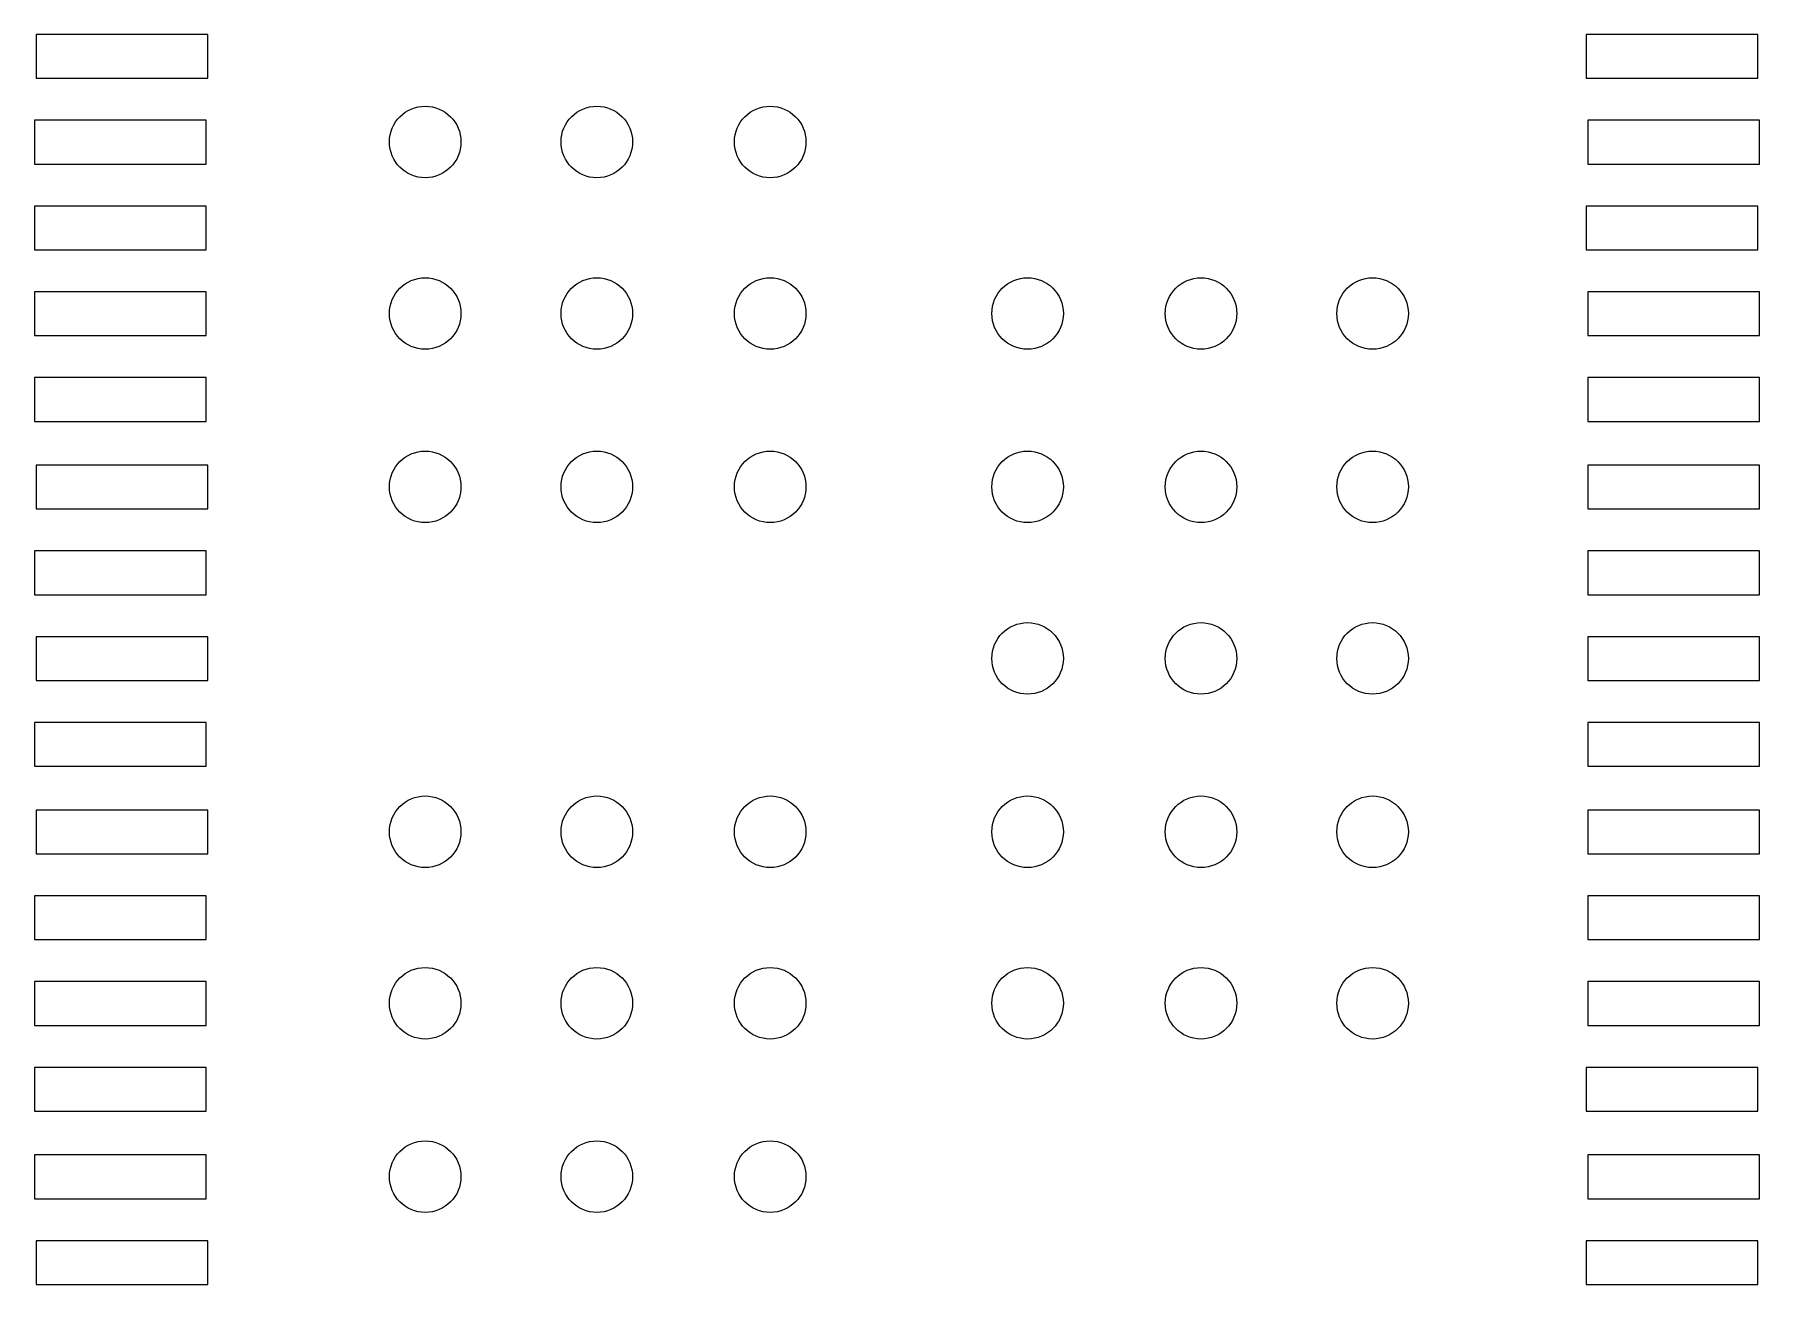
# Model space of a CAD drawing. Extents: x 88.2 to 121.5, y 158.4 to 227.
# Drawn here: x 88.19 to 108.19, y 212.51 to 227.01 of the extents above.
import ezdxf

# ---------------------------------------------------------------- set-up
doc = ezdxf.new("R2010")
doc.units = 0
doc.layers.add('Layer_1', color=7, linetype='CONTINUOUS')

msp = doc.modelspace()

# ---------------------------------------------------------------- linework, layer by layer
at = {"layer": 'Layer_1', "color": 7}
for points in [[(90.199231, 227.007466), (88.209565, 227.007466), (88.209565, 226.499466), (90.199231, 226.499466), (90.199231, 227.007466)], [(108.169731, 227.007466), (106.180065, 227.007466), (106.180065, 226.499466), (108.169731, 226.499466), (108.169731, 227.007466), (108.169731, 227.007466)], [(90.178065, 226.012633), (88.188398, 226.012633), (88.188398, 225.504633), (90.178065, 225.504633), (90.178065, 226.012633), (90.178065, 226.012633)], [(108.190898, 226.012633), (106.201231, 226.012633), (106.201231, 225.504633), (108.190898, 225.504633), (108.190898, 226.012633), (108.190898, 226.012633)], [(93.133856, 225.760887), (93.133856, 225.760887)], [(95.123523, 225.760887), (95.123523, 225.760887)], [(97.134356, 225.760887), (97.134356, 225.760887)], [(90.178065, 225.0178), (88.188398, 225.0178), (88.188398, 224.5098), (90.178065, 224.5098), (90.178065, 225.0178), (90.178065, 225.0178)], [(108.169731, 225.0178), (106.180065, 225.0178), (106.180065, 224.5098), (108.169731, 224.5098), (108.169731, 225.0178), (108.169731, 225.0178)], [(90.178065, 224.022966), (88.188398, 224.022966), (88.188398, 223.514966), (90.178065, 223.514966), (90.178065, 224.022966), (90.178065, 224.022966)], [(108.190898, 224.022966), (106.201231, 224.022966), (106.201231, 223.514966), (108.190898, 223.514966), (108.190898, 224.022966), (108.190898, 224.022966)], [(93.133856, 223.771221), (93.133856, 223.771221)], [(95.123523, 223.771221), (95.123523, 223.771221)], [(97.134356, 223.771221), (97.134356, 223.771221)], [(100.118856, 223.771221), (100.118856, 223.771221)], [(102.12969, 223.771221), (102.12969, 223.771221)], [(104.119356, 223.771221), (104.119356, 223.771221)], [(90.178065, 223.028133), (88.188398, 223.028133), (88.188398, 222.520133), (90.178065, 222.520133), (90.178065, 223.028133), (90.178065, 223.028133)], [(108.190898, 223.028133), (106.201231, 223.028133), (106.201231, 222.520133), (108.190898, 222.520133), (108.190898, 223.028133), (108.190898, 223.028133)], [(90.199231, 222.012133), (88.209565, 222.012133), (88.209565, 221.504133), (90.199231, 221.504133), (90.199231, 222.012133), (90.199231, 222.012133)], [(108.190898, 222.012133), (106.201231, 222.012133), (106.201231, 221.504133), (108.190898, 221.504133), (108.190898, 222.012133), (108.190898, 222.012133)], [(93.133856, 221.760387), (93.133856, 221.760387)], [(95.123523, 221.760387), (95.123523, 221.760387)], [(97.134356, 221.760387), (97.134356, 221.760387)], [(100.118856, 221.760387), (100.118856, 221.760387)], [(102.12969, 221.760387), (102.12969, 221.760387)], [(104.119356, 221.760387), (104.119356, 221.760387)], [(90.178065, 221.0173), (88.188398, 221.0173), (88.188398, 220.5093), (90.178065, 220.5093), (90.178065, 221.0173), (90.178065, 221.0173)], [(108.190898, 221.0173), (106.201231, 221.0173), (106.201231, 220.5093), (108.190898, 220.5093), (108.190898, 221.0173), (108.190898, 221.0173)], [(90.199231, 220.022466), (88.209565, 220.022466), (88.209565, 219.514466), (90.199231, 219.514466), (90.199231, 220.022466), (90.199231, 220.022466)], [(108.190898, 220.022466), (106.201231, 220.022466), (106.201231, 219.514466), (108.190898, 219.514466), (108.190898, 220.022466), (108.190898, 220.022466)], [(100.118856, 219.770721), (100.118856, 219.770721)], [(102.12969, 219.770721), (102.12969, 219.770721)], [(104.119356, 219.770721), (104.119356, 219.770721)], [(90.178065, 219.027633), (88.188398, 219.027633), (88.188398, 218.519633), (90.178065, 218.519633), (90.178065, 219.027633), (90.178065, 219.027633)], [(108.190898, 219.027633), (106.201231, 219.027633), (106.201231, 218.519633), (108.190898, 218.519633), (108.190898, 219.027633), (108.190898, 219.027633)], [(90.199231, 218.011633), (88.209565, 218.011633), (88.209565, 217.503633), (90.199231, 217.503633), (90.199231, 218.011633), (90.199231, 218.011633)], [(108.190898, 218.011633), (106.201231, 218.011633), (106.201231, 217.503633), (108.190898, 217.503633), (108.190898, 218.011633), (108.190898, 218.011633)], [(93.133856, 217.759887), (93.133856, 217.759887)], [(95.123523, 217.759887), (95.123523, 217.759887)], [(97.134356, 217.759887), (97.134356, 217.759887)], [(100.118856, 217.759887), (100.118856, 217.759887)], [(102.12969, 217.759887), (102.12969, 217.759887)], [(104.119356, 217.759887), (104.119356, 217.759887)], [(90.178065, 217.0168), (88.188398, 217.0168), (88.188398, 216.5088), (90.178065, 216.5088), (90.178065, 217.0168), (90.178065, 217.0168)], [(108.190898, 217.0168), (106.201231, 217.0168), (106.201231, 216.5088), (108.190898, 216.5088), (108.190898, 217.0168), (108.190898, 217.0168)], [(90.178065, 216.021966), (88.188398, 216.021966), (88.188398, 215.513966), (90.178065, 215.513966), (90.178065, 216.021966), (90.178065, 216.021966)], [(108.190898, 216.021966), (106.201231, 216.021966), (106.201231, 215.513966), (108.190898, 215.513966), (108.190898, 216.021966), (108.190898, 216.021966)], [(93.133856, 215.770221), (93.133856, 215.770221)], [(95.123523, 215.770221), (95.123523, 215.770221)], [(97.134356, 215.770221), (97.134356, 215.770221)], [(100.118856, 215.770221), (100.118856, 215.770221)], [(102.12969, 215.770221), (102.12969, 215.770221)], [(104.119356, 215.770221), (104.119356, 215.770221)], [(90.178065, 215.027133), (88.188398, 215.027133), (88.188398, 214.519133), (90.178065, 214.519133), (90.178065, 215.027133), (90.178065, 215.027133)], [(108.169731, 215.027133), (106.180065, 215.027133), (106.180065, 214.519133), (108.169731, 214.519133), (108.169731, 215.027133), (108.169731, 215.027133)], [(90.178065, 214.011133), (88.188398, 214.011133), (88.188398, 213.503133), (90.178065, 213.503133), (90.178065, 214.011133), (90.178065, 214.011133)], [(108.190898, 214.011133), (106.201231, 214.011133), (106.201231, 213.503133), (108.190898, 213.503133), (108.190898, 214.011133), (108.190898, 214.011133)], [(93.133856, 213.759387), (93.133856, 213.759387)], [(95.123523, 213.759387), (95.123523, 213.759387)], [(97.134356, 213.759387), (97.134356, 213.759387)], [(90.199231, 213.0163), (88.209565, 213.0163), (88.209565, 212.5083), (90.199231, 212.5083), (90.199231, 213.0163), (90.199231, 213.0163)], [(108.169731, 213.0163), (106.180065, 213.0163), (106.180065, 212.5083), (108.169731, 212.5083), (108.169731, 213.0163), (108.169731, 213.0163)]]:
    msp.add_lwpolyline(points, dxfattribs=at)
for points in [[(92.304123, 225.760887), (92.304123, 225.990012), (92.489861, 226.175754), (92.71899, 226.175754)], [(92.71899, 226.175754), (92.948119, 226.175754), (93.133856, 225.990012), (93.133856, 225.760887)], [(94.29379, 225.760887), (94.29379, 225.990012), (94.479527, 226.175754), (94.708656, 226.175754)], [(94.708656, 226.175754), (94.937786, 226.175754), (95.123523, 225.990012), (95.123523, 225.760887)], [(96.304623, 225.760887), (96.304623, 225.990012), (96.490361, 226.175754), (96.71949, 226.175754)], [(96.71949, 226.175754), (96.948619, 226.175754), (97.134356, 225.990012), (97.134356, 225.760887)], [(92.71899, 225.346021), (92.489861, 225.346021), (92.304123, 225.531762), (92.304123, 225.760887)], [(93.133856, 225.760887), (93.133856, 225.531762), (92.948119, 225.346021), (92.71899, 225.346021)], [(94.708656, 225.346021), (94.479527, 225.346021), (94.29379, 225.531762), (94.29379, 225.760887)], [(95.123523, 225.760887), (95.123523, 225.531762), (94.937786, 225.346021), (94.708656, 225.346021)], [(96.71949, 225.346021), (96.490361, 225.346021), (96.304623, 225.531762), (96.304623, 225.760887)], [(97.134356, 225.760887), (97.134356, 225.531762), (96.948619, 225.346021), (96.71949, 225.346021)], [(92.304123, 223.771221), (92.304123, 224.000346), (92.489861, 224.186087), (92.71899, 224.186087)], [(92.71899, 224.186087), (92.948119, 224.186087), (93.133856, 224.000346), (93.133856, 223.771221)], [(94.29379, 223.771221), (94.29379, 224.000346), (94.479527, 224.186087), (94.708656, 224.186087)], [(94.708656, 224.186087), (94.937786, 224.186087), (95.123523, 224.000346), (95.123523, 223.771221)], [(96.304623, 223.771221), (96.304623, 224.000346), (96.490361, 224.186087), (96.71949, 224.186087)], [(96.71949, 224.186087), (96.948619, 224.186087), (97.134356, 224.000346), (97.134356, 223.771221)], [(99.289123, 223.771221), (99.289123, 224.000346), (99.474861, 224.186087), (99.70399, 224.186087)], [(99.70399, 224.186087), (99.933119, 224.186087), (100.118856, 224.000346), (100.118856, 223.771221)], [(101.299956, 223.771221), (101.299956, 224.000346), (101.485694, 224.186087), (101.714823, 224.186087)], [(101.714823, 224.186087), (101.943952, 224.186087), (102.12969, 224.000346), (102.12969, 223.771221)], [(103.289623, 223.771221), (103.289623, 224.000346), (103.475361, 224.186087), (103.70449, 224.186087)], [(103.70449, 224.186087), (103.933619, 224.186087), (104.119356, 224.000346), (104.119356, 223.771221)], [(92.71899, 223.356354), (92.489861, 223.356354), (92.304123, 223.542096), (92.304123, 223.771221)], [(93.133856, 223.771221), (93.133856, 223.542096), (92.948119, 223.356354), (92.71899, 223.356354)], [(94.708656, 223.356354), (94.479527, 223.356354), (94.29379, 223.542096), (94.29379, 223.771221)], [(95.123523, 223.771221), (95.123523, 223.542096), (94.937786, 223.356354), (94.708656, 223.356354)], [(96.71949, 223.356354), (96.490361, 223.356354), (96.304623, 223.542096), (96.304623, 223.771221)], [(97.134356, 223.771221), (97.134356, 223.542096), (96.948619, 223.356354), (96.71949, 223.356354)], [(99.70399, 223.356354), (99.474861, 223.356354), (99.289123, 223.542096), (99.289123, 223.771221)], [(100.118856, 223.771221), (100.118856, 223.542096), (99.933119, 223.356354), (99.70399, 223.356354)], [(101.714823, 223.356354), (101.485694, 223.356354), (101.299956, 223.542096), (101.299956, 223.771221)], [(102.12969, 223.771221), (102.12969, 223.542096), (101.943952, 223.356354), (101.714823, 223.356354)], [(103.70449, 223.356354), (103.475361, 223.356354), (103.289623, 223.542096), (103.289623, 223.771221)], [(104.119356, 223.771221), (104.119356, 223.542096), (103.933619, 223.356354), (103.70449, 223.356354)], [(92.304123, 221.760387), (92.304123, 221.989512), (92.489861, 222.175254), (92.71899, 222.175254)], [(92.71899, 222.175254), (92.948119, 222.175254), (93.133856, 221.989512), (93.133856, 221.760387)], [(94.29379, 221.760387), (94.29379, 221.989512), (94.479527, 222.175254), (94.708656, 222.175254)], [(94.708656, 222.175254), (94.937786, 222.175254), (95.123523, 221.989512), (95.123523, 221.760387)], [(96.304623, 221.760387), (96.304623, 221.989512), (96.490361, 222.175254), (96.71949, 222.175254)], [(96.71949, 222.175254), (96.948619, 222.175254), (97.134356, 221.989512), (97.134356, 221.760387)], [(99.289123, 221.760387), (99.289123, 221.989512), (99.474861, 222.175254), (99.70399, 222.175254)], [(99.70399, 222.175254), (99.933119, 222.175254), (100.118856, 221.989512), (100.118856, 221.760387)], [(101.299956, 221.760387), (101.299956, 221.989512), (101.485694, 222.175254), (101.714823, 222.175254)], [(101.714823, 222.175254), (101.943952, 222.175254), (102.12969, 221.989512), (102.12969, 221.760387)], [(103.289623, 221.760387), (103.289623, 221.989512), (103.475361, 222.175254), (103.70449, 222.175254)], [(103.70449, 222.175254), (103.933619, 222.175254), (104.119356, 221.989512), (104.119356, 221.760387)], [(92.71899, 221.345521), (92.489861, 221.345521), (92.304123, 221.531262), (92.304123, 221.760387)], [(93.133856, 221.760387), (93.133856, 221.531262), (92.948119, 221.345521), (92.71899, 221.345521)], [(94.708656, 221.345521), (94.479527, 221.345521), (94.29379, 221.531262), (94.29379, 221.760387)], [(95.123523, 221.760387), (95.123523, 221.531262), (94.937786, 221.345521), (94.708656, 221.345521)], [(96.71949, 221.345521), (96.490361, 221.345521), (96.304623, 221.531262), (96.304623, 221.760387)], [(97.134356, 221.760387), (97.134356, 221.531262), (96.948619, 221.345521), (96.71949, 221.345521)], [(99.70399, 221.345521), (99.474861, 221.345521), (99.289123, 221.531262), (99.289123, 221.760387)], [(100.118856, 221.760387), (100.118856, 221.531262), (99.933119, 221.345521), (99.70399, 221.345521)], [(101.714823, 221.345521), (101.485694, 221.345521), (101.299956, 221.531262), (101.299956, 221.760387)], [(102.12969, 221.760387), (102.12969, 221.531262), (101.943952, 221.345521), (101.714823, 221.345521)], [(103.70449, 221.345521), (103.475361, 221.345521), (103.289623, 221.531262), (103.289623, 221.760387)], [(104.119356, 221.760387), (104.119356, 221.531262), (103.933619, 221.345521), (103.70449, 221.345521)], [(99.289123, 219.770721), (99.289123, 219.999846), (99.474861, 220.185587), (99.70399, 220.185587)], [(99.70399, 220.185587), (99.933119, 220.185587), (100.118856, 219.999846), (100.118856, 219.770721)], [(101.299956, 219.770721), (101.299956, 219.999846), (101.485694, 220.185587), (101.714823, 220.185587)], [(101.714823, 220.185587), (101.943952, 220.185587), (102.12969, 219.999846), (102.12969, 219.770721)], [(103.289623, 219.770721), (103.289623, 219.999846), (103.475361, 220.185587), (103.70449, 220.185587)], [(103.70449, 220.185587), (103.933619, 220.185587), (104.119356, 219.999846), (104.119356, 219.770721)], [(99.70399, 219.355854), (99.474861, 219.355854), (99.289123, 219.541596), (99.289123, 219.770721)], [(100.118856, 219.770721), (100.118856, 219.541596), (99.933119, 219.355854), (99.70399, 219.355854)], [(101.714823, 219.355854), (101.485694, 219.355854), (101.299956, 219.541596), (101.299956, 219.770721)], [(102.12969, 219.770721), (102.12969, 219.541596), (101.943952, 219.355854), (101.714823, 219.355854)], [(103.70449, 219.355854), (103.475361, 219.355854), (103.289623, 219.541596), (103.289623, 219.770721)], [(104.119356, 219.770721), (104.119356, 219.541596), (103.933619, 219.355854), (103.70449, 219.355854)], [(92.304123, 217.759887), (92.304123, 217.989012), (92.489861, 218.174754), (92.71899, 218.174754)], [(92.71899, 218.174754), (92.948119, 218.174754), (93.133856, 217.989012), (93.133856, 217.759887)], [(94.29379, 217.759887), (94.29379, 217.989012), (94.479527, 218.174754), (94.708656, 218.174754)], [(94.708656, 218.174754), (94.937786, 218.174754), (95.123523, 217.989012), (95.123523, 217.759887)], [(96.304623, 217.759887), (96.304623, 217.989012), (96.490361, 218.174754), (96.71949, 218.174754)], [(96.71949, 218.174754), (96.948619, 218.174754), (97.134356, 217.989012), (97.134356, 217.759887)], [(99.289123, 217.759887), (99.289123, 217.989012), (99.474861, 218.174754), (99.70399, 218.174754)], [(99.70399, 218.174754), (99.933119, 218.174754), (100.118856, 217.989012), (100.118856, 217.759887)], [(101.299956, 217.759887), (101.299956, 217.989012), (101.485694, 218.174754), (101.714823, 218.174754)], [(101.714823, 218.174754), (101.943952, 218.174754), (102.12969, 217.989012), (102.12969, 217.759887)], [(103.289623, 217.759887), (103.289623, 217.989012), (103.475361, 218.174754), (103.70449, 218.174754)], [(103.70449, 218.174754), (103.933619, 218.174754), (104.119356, 217.989012), (104.119356, 217.759887)], [(92.71899, 217.345021), (92.489861, 217.345021), (92.304123, 217.530762), (92.304123, 217.759887)], [(93.133856, 217.759887), (93.133856, 217.530762), (92.948119, 217.345021), (92.71899, 217.345021)], [(94.708656, 217.345021), (94.479527, 217.345021), (94.29379, 217.530762), (94.29379, 217.759887)], [(95.123523, 217.759887), (95.123523, 217.530762), (94.937786, 217.345021), (94.708656, 217.345021)], [(96.71949, 217.345021), (96.490361, 217.345021), (96.304623, 217.530762), (96.304623, 217.759887)], [(97.134356, 217.759887), (97.134356, 217.530762), (96.948619, 217.345021), (96.71949, 217.345021)], [(99.70399, 217.345021), (99.474861, 217.345021), (99.289123, 217.530762), (99.289123, 217.759887)], [(100.118856, 217.759887), (100.118856, 217.530762), (99.933119, 217.345021), (99.70399, 217.345021)], [(101.714823, 217.345021), (101.485694, 217.345021), (101.299956, 217.530762), (101.299956, 217.759887)], [(102.12969, 217.759887), (102.12969, 217.530762), (101.943952, 217.345021), (101.714823, 217.345021)], [(103.70449, 217.345021), (103.475361, 217.345021), (103.289623, 217.530762), (103.289623, 217.759887)], [(104.119356, 217.759887), (104.119356, 217.530762), (103.933619, 217.345021), (103.70449, 217.345021)], [(92.304123, 215.770221), (92.304123, 215.999346), (92.489861, 216.185087), (92.71899, 216.185087)], [(92.71899, 216.185087), (92.948119, 216.185087), (93.133856, 215.999346), (93.133856, 215.770221)], [(94.29379, 215.770221), (94.29379, 215.999346), (94.479527, 216.185087), (94.708656, 216.185087)], [(94.708656, 216.185087), (94.937786, 216.185087), (95.123523, 215.999346), (95.123523, 215.770221)], [(96.304623, 215.770221), (96.304623, 215.999346), (96.490361, 216.185087), (96.71949, 216.185087)], [(96.71949, 216.185087), (96.948619, 216.185087), (97.134356, 215.999346), (97.134356, 215.770221)], [(99.289123, 215.770221), (99.289123, 215.999346), (99.474861, 216.185087), (99.70399, 216.185087)], [(99.70399, 216.185087), (99.933119, 216.185087), (100.118856, 215.999346), (100.118856, 215.770221)], [(101.299956, 215.770221), (101.299956, 215.999346), (101.485694, 216.185087), (101.714823, 216.185087)], [(101.714823, 216.185087), (101.943952, 216.185087), (102.12969, 215.999346), (102.12969, 215.770221)], [(103.289623, 215.770221), (103.289623, 215.999346), (103.475361, 216.185087), (103.70449, 216.185087)], [(103.70449, 216.185087), (103.933619, 216.185087), (104.119356, 215.999346), (104.119356, 215.770221)], [(92.71899, 215.355354), (92.489861, 215.355354), (92.304123, 215.541096), (92.304123, 215.770221)], [(93.133856, 215.770221), (93.133856, 215.541096), (92.948119, 215.355354), (92.71899, 215.355354)], [(94.708656, 215.355354), (94.479527, 215.355354), (94.29379, 215.541096), (94.29379, 215.770221)], [(95.123523, 215.770221), (95.123523, 215.541096), (94.937786, 215.355354), (94.708656, 215.355354)], [(96.71949, 215.355354), (96.490361, 215.355354), (96.304623, 215.541096), (96.304623, 215.770221)], [(97.134356, 215.770221), (97.134356, 215.541096), (96.948619, 215.355354), (96.71949, 215.355354)], [(99.70399, 215.355354), (99.474861, 215.355354), (99.289123, 215.541096), (99.289123, 215.770221)], [(100.118856, 215.770221), (100.118856, 215.541096), (99.933119, 215.355354), (99.70399, 215.355354)], [(101.714823, 215.355354), (101.485694, 215.355354), (101.299956, 215.541096), (101.299956, 215.770221)], [(102.12969, 215.770221), (102.12969, 215.541096), (101.943952, 215.355354), (101.714823, 215.355354)], [(103.70449, 215.355354), (103.475361, 215.355354), (103.289623, 215.541096), (103.289623, 215.770221)], [(104.119356, 215.770221), (104.119356, 215.541096), (103.933619, 215.355354), (103.70449, 215.355354)], [(92.304123, 213.759387), (92.304123, 213.988512), (92.489861, 214.174254), (92.71899, 214.174254)], [(92.71899, 214.174254), (92.948119, 214.174254), (93.133856, 213.988512), (93.133856, 213.759387)], [(94.29379, 213.759387), (94.29379, 213.988512), (94.479527, 214.174254), (94.708656, 214.174254)], [(94.708656, 214.174254), (94.937786, 214.174254), (95.123523, 213.988512), (95.123523, 213.759387)], [(96.304623, 213.759387), (96.304623, 213.988512), (96.490361, 214.174254), (96.71949, 214.174254)], [(96.71949, 214.174254), (96.948619, 214.174254), (97.134356, 213.988512), (97.134356, 213.759387)], [(92.71899, 213.344521), (92.489861, 213.344521), (92.304123, 213.530262), (92.304123, 213.759387)], [(93.133856, 213.759387), (93.133856, 213.530262), (92.948119, 213.344521), (92.71899, 213.344521)], [(94.708656, 213.344521), (94.479527, 213.344521), (94.29379, 213.530262), (94.29379, 213.759387)], [(95.123523, 213.759387), (95.123523, 213.530262), (94.937786, 213.344521), (94.708656, 213.344521)], [(96.71949, 213.344521), (96.490361, 213.344521), (96.304623, 213.530262), (96.304623, 213.759387)], [(97.134356, 213.759387), (97.134356, 213.530262), (96.948619, 213.344521), (96.71949, 213.344521)]]:
    msp.add_open_spline(points, degree=3, dxfattribs=at)

doc.saveas('drawing.dxf')
